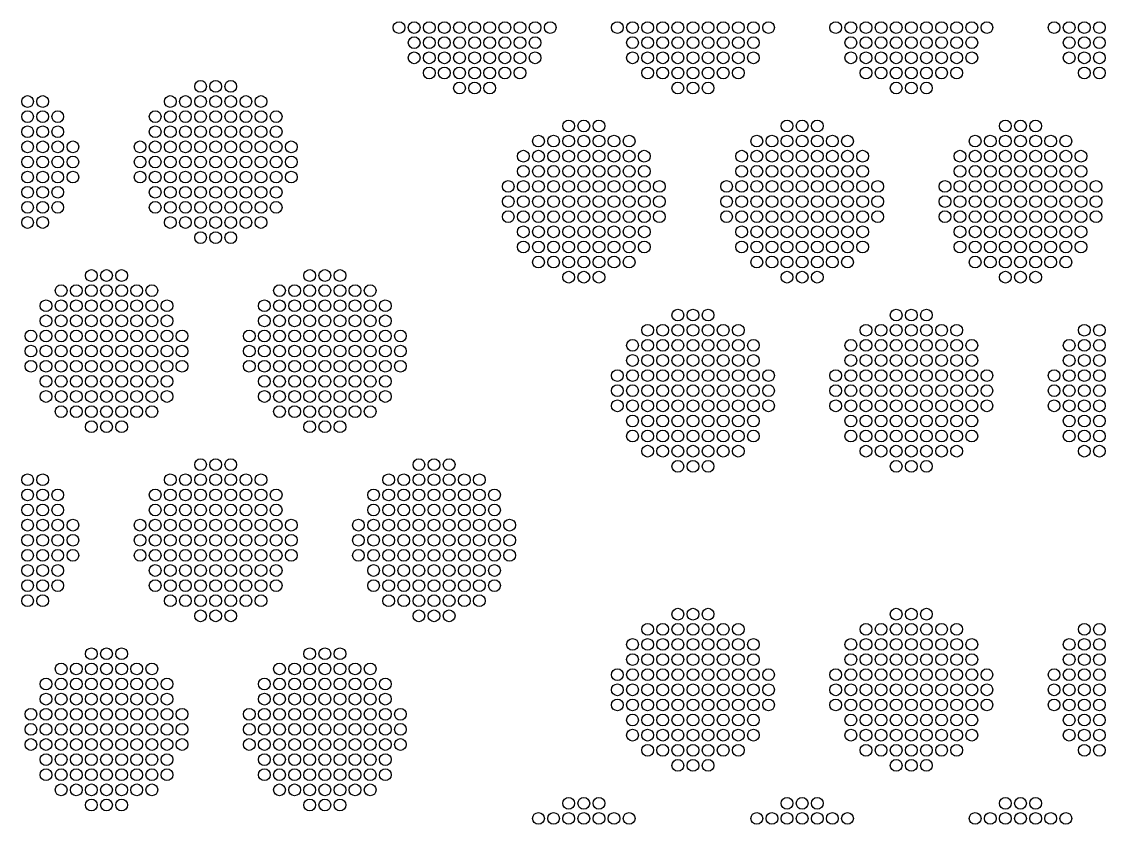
# Model space of a CAD drawing. Extents: x -49 to 54, y -38 to 38.
# Drawn here: x -29.79 to -23.33, y -18.97 to -14.19 of the extents above; entities that cross this region are included whole.
import ezdxf

# ---------------------------------------------------------------- set-up
doc = ezdxf.new("R2010")
doc.units = 0
doc.layers.add('LOWER_ELECTRODE', color=1, linetype='CONTINUOUS')

msp = doc.modelspace()

# ---------------------------------------------------------------- linework, layer by layer
at = {"layer": 'LOWER_ELECTRODE'}
for centre in [(-27.5384, -14.2284), (-27.4484, -14.2284), (-27.3584, -14.2284), (-27.2684, -14.2284), (-27.1784, -14.2284), (-27.0884, -14.2284), (-26.9984, -14.2284), (-26.9084, -14.2284), (-26.8184, -14.2284), (-26.7284, -14.2284), (-26.6384, -14.2284), (-26.2384, -14.2284), (-26.1484, -14.2284), (-26.0584, -14.2284), (-25.9684, -14.2284), (-25.8784, -14.2284), (-25.7884, -14.2284), (-25.6984, -14.2284), (-25.6084, -14.2284), (-25.5184, -14.2284), (-25.4284, -14.2284), (-25.3384, -14.2284), (-24.9384, -14.2284), (-24.8484, -14.2284), (-24.7584, -14.2284), (-24.6684, -14.2284), (-24.5784, -14.2284), (-24.4884, -14.2284), (-24.3984, -14.2284), (-24.3084, -14.2284), (-24.2184, -14.2284), (-24.1284, -14.2284), (-24.0384, -14.2284), (-23.6384, -14.2284), (-23.5484, -14.2284), (-23.4584, -14.2284), (-23.3684, -14.2284), (-27.4484, -14.3184), (-27.3584, -14.3184), (-27.2684, -14.3184), (-27.1784, -14.3184), (-27.0884, -14.3184), (-26.9984, -14.3184), (-26.9084, -14.3184), (-26.8184, -14.3184), (-26.7284, -14.3184), (-26.1484, -14.3184), (-26.0584, -14.3184), (-25.9684, -14.3184), (-25.8784, -14.3184), (-25.7884, -14.3184), (-25.6984, -14.3184), (-25.6084, -14.3184), (-25.5184, -14.3184), (-25.4284, -14.3184), (-24.8484, -14.3184), (-24.7584, -14.3184), (-24.6684, -14.3184), (-24.5784, -14.3184), (-24.4884, -14.3184), (-24.3984, -14.3184), (-24.3084, -14.3184), (-24.2184, -14.3184), (-24.1284, -14.3184), (-23.5484, -14.3184), (-23.4584, -14.3184), (-23.3684, -14.3184), (-27.4484, -14.4084), (-27.3584, -14.4084), (-27.2684, -14.4084), (-27.1784, -14.4084), (-27.0884, -14.4084), (-26.9984, -14.4084), (-26.9084, -14.4084), (-26.8184, -14.4084), (-26.7284, -14.4084), (-26.1484, -14.4084), (-26.0584, -14.4084), (-25.9684, -14.4084), (-25.8784, -14.4084), (-25.7884, -14.4084), (-25.6984, -14.4084), (-25.6084, -14.4084), (-25.5184, -14.4084), (-25.4284, -14.4084), (-24.8484, -14.4084), (-24.7584, -14.4084), (-24.6684, -14.4084), (-24.5784, -14.4084), (-24.4884, -14.4084), (-24.3984, -14.4084), (-24.3084, -14.4084), (-24.2184, -14.4084), (-24.1284, -14.4084), (-23.5484, -14.4084), (-23.4584, -14.4084), (-23.3684, -14.4084), (-27.3584, -14.4984), (-27.2684, -14.4984), (-27.1784, -14.4984), (-27.0884, -14.4984), (-26.9984, -14.4984), (-26.9084, -14.4984), (-26.8184, -14.4984), (-26.0584, -14.4984), (-25.9684, -14.4984), (-25.8784, -14.4984), (-25.7884, -14.4984), (-25.6984, -14.4984), (-25.6084, -14.4984), (-25.5184, -14.4984), (-24.7584, -14.4984), (-24.6684, -14.4984), (-24.5784, -14.4984), (-24.4884, -14.4984), (-24.3984, -14.4984), (-24.3084, -14.4984), (-24.2184, -14.4984), (-23.4584, -14.4984), (-23.3684, -14.4984), (-28.7202, -14.5786), (-28.6302, -14.5786), (-28.5402, -14.5786), (-27.1784, -14.5884), (-27.0884, -14.5884), (-26.9984, -14.5884), (-25.8784, -14.5884), (-25.7884, -14.5884), (-25.6984, -14.5884), (-24.5784, -14.5884), (-24.4884, -14.5884), (-24.3984, -14.5884), (-29.7502, -14.6686), (-29.6602, -14.6686), (-28.9002, -14.6686), (-28.8102, -14.6686), (-28.7202, -14.6686), (-28.6302, -14.6686), (-28.5402, -14.6686), (-28.4502, -14.6686), (-28.3602, -14.6686), (-29.7502, -14.7586), (-29.6602, -14.7586), (-29.5702, -14.7586), (-28.9902, -14.7586), (-28.9002, -14.7586), (-28.8102, -14.7586), (-28.7202, -14.7586), (-28.6302, -14.7586), (-28.5402, -14.7586), (-28.4502, -14.7586), (-28.3602, -14.7586), (-28.2702, -14.7586), (-29.7502, -14.8486), (-29.6602, -14.8486), (-29.5702, -14.8486), (-28.9902, -14.8486), (-28.9002, -14.8486), (-28.8102, -14.8486), (-28.7202, -14.8486), (-28.6302, -14.8486), (-28.5402, -14.8486), (-28.4502, -14.8486), (-28.3602, -14.8486), (-28.2702, -14.8486), (-26.5284, -14.8142), (-26.4384, -14.8142), (-26.3484, -14.8142), (-25.2284, -14.8142), (-25.1384, -14.8142), (-25.0484, -14.8142), (-23.9284, -14.8142), (-23.8384, -14.8142), (-23.7484, -14.8142), (-29.7502, -14.9386), (-29.6602, -14.9386), (-29.5702, -14.9386), (-29.4802, -14.9386), (-29.0802, -14.9386), (-28.9902, -14.9386), (-28.9002, -14.9386), (-28.8102, -14.9386), (-28.7202, -14.9386), (-28.6302, -14.9386), (-28.5402, -14.9386), (-28.4502, -14.9386), (-28.3602, -14.9386), (-28.2702, -14.9386), (-28.1802, -14.9386), (-26.7084, -14.9042), (-26.6184, -14.9042), (-26.5284, -14.9042), (-26.4384, -14.9042), (-26.3484, -14.9042), (-26.2584, -14.9042), (-26.1684, -14.9042), (-25.4084, -14.9042), (-25.3184, -14.9042), (-25.2284, -14.9042), (-25.1384, -14.9042), (-25.0484, -14.9042), (-24.9584, -14.9042), (-24.8684, -14.9042), (-24.1084, -14.9042), (-24.0184, -14.9042), (-23.9284, -14.9042), (-23.8384, -14.9042), (-23.7484, -14.9042), (-23.6584, -14.9042), (-23.5684, -14.9042), (-26.7984, -14.9942), (-26.7084, -14.9942), (-26.6184, -14.9942), (-26.5284, -14.9942), (-26.4384, -14.9942), (-26.3484, -14.9942), (-26.2584, -14.9942), (-26.1684, -14.9942), (-26.0784, -14.9942), (-25.4984, -14.9942), (-25.4084, -14.9942), (-25.3184, -14.9942), (-25.2284, -14.9942), (-25.1384, -14.9942), (-25.0484, -14.9942), (-24.9584, -14.9942), (-24.8684, -14.9942), (-24.7784, -14.9942), (-24.1984, -14.9942), (-24.1084, -14.9942), (-24.0184, -14.9942), (-23.9284, -14.9942), (-23.8384, -14.9942), (-23.7484, -14.9942), (-23.6584, -14.9942), (-23.5684, -14.9942), (-23.4784, -14.9942), (-29.7502, -15.0286), (-29.6602, -15.0286), (-29.5702, -15.0286), (-29.4802, -15.0286), (-29.0802, -15.0286), (-28.9902, -15.0286), (-28.9002, -15.0286), (-28.8102, -15.0286), (-28.7202, -15.0286), (-28.6302, -15.0286), (-28.5402, -15.0286), (-28.4502, -15.0286), (-28.3602, -15.0286), (-28.2702, -15.0286), (-28.1802, -15.0286), (-29.7502, -15.1186), (-29.6602, -15.1186), (-29.5702, -15.1186), (-29.4802, -15.1186), (-29.0802, -15.1186), (-28.9902, -15.1186), (-28.9002, -15.1186), (-28.8102, -15.1186), (-28.7202, -15.1186), (-28.6302, -15.1186), (-28.5402, -15.1186), (-28.4502, -15.1186), (-28.3602, -15.1186), (-28.2702, -15.1186), (-28.1802, -15.1186), (-26.7984, -15.0842), (-26.7084, -15.0842), (-26.6184, -15.0842), (-26.5284, -15.0842), (-26.4384, -15.0842), (-26.3484, -15.0842), (-26.2584, -15.0842), (-26.1684, -15.0842), (-26.0784, -15.0842), (-25.4984, -15.0842), (-25.4084, -15.0842), (-25.3184, -15.0842), (-25.2284, -15.0842), (-25.1384, -15.0842), (-25.0484, -15.0842), (-24.9584, -15.0842), (-24.8684, -15.0842), (-24.7784, -15.0842), (-24.1984, -15.0842), (-24.1084, -15.0842), (-24.0184, -15.0842), (-23.9284, -15.0842), (-23.8384, -15.0842), (-23.7484, -15.0842), (-23.6584, -15.0842), (-23.5684, -15.0842), (-23.4784, -15.0842), (-26.8884, -15.1742), (-26.7984, -15.1742), (-26.7084, -15.1742), (-26.6184, -15.1742), (-26.5284, -15.1742), (-26.4384, -15.1742), (-26.3484, -15.1742), (-26.2584, -15.1742), (-26.1684, -15.1742), (-26.0784, -15.1742), (-25.9884, -15.1742), (-25.5884, -15.1742), (-25.4984, -15.1742), (-25.4084, -15.1742), (-25.3184, -15.1742), (-25.2284, -15.1742), (-25.1384, -15.1742), (-25.0484, -15.1742), (-24.9584, -15.1742), (-24.8684, -15.1742), (-24.7784, -15.1742), (-24.6884, -15.1742), (-24.2884, -15.1742), (-24.1984, -15.1742), (-24.1084, -15.1742), (-24.0184, -15.1742), (-23.9284, -15.1742), (-23.8384, -15.1742), (-23.7484, -15.1742), (-23.6584, -15.1742), (-23.5684, -15.1742), (-23.4784, -15.1742), (-23.3884, -15.1742), (-29.7502, -15.2086), (-29.6602, -15.2086), (-29.5702, -15.2086), (-28.9902, -15.2086), (-28.9002, -15.2086), (-28.8102, -15.2086), (-28.7202, -15.2086), (-28.6302, -15.2086), (-28.5402, -15.2086), (-28.4502, -15.2086), (-28.3602, -15.2086), (-28.2702, -15.2086), (-29.7502, -15.2986), (-29.6602, -15.2986), (-29.5702, -15.2986), (-28.9902, -15.2986), (-28.9002, -15.2986), (-28.8102, -15.2986), (-28.7202, -15.2986), (-28.6302, -15.2986), (-28.5402, -15.2986), (-28.4502, -15.2986), (-28.3602, -15.2986), (-28.2702, -15.2986), (-26.8884, -15.2642), (-26.7984, -15.2642), (-26.7084, -15.2642), (-26.6184, -15.2642), (-26.5284, -15.2642), (-26.4384, -15.2642), (-26.3484, -15.2642), (-26.2584, -15.2642), (-26.1684, -15.2642), (-26.0784, -15.2642), (-25.9884, -15.2642), (-25.5884, -15.2642), (-25.4984, -15.2642), (-25.4084, -15.2642), (-25.3184, -15.2642), (-25.2284, -15.2642), (-25.1384, -15.2642), (-25.0484, -15.2642), (-24.9584, -15.2642), (-24.8684, -15.2642), (-24.7784, -15.2642), (-24.6884, -15.2642), (-24.2884, -15.2642), (-24.1984, -15.2642), (-24.1084, -15.2642), (-24.0184, -15.2642), (-23.9284, -15.2642), (-23.8384, -15.2642), (-23.7484, -15.2642), (-23.6584, -15.2642), (-23.5684, -15.2642), (-23.4784, -15.2642), (-23.3884, -15.2642), (-29.7502, -15.3886), (-29.6602, -15.3886), (-28.9002, -15.3886), (-28.8102, -15.3886), (-28.7202, -15.3886), (-28.6302, -15.3886), (-28.5402, -15.3886), (-28.4502, -15.3886), (-28.3602, -15.3886), (-26.8884, -15.3542), (-26.7984, -15.3542), (-26.7084, -15.3542), (-26.6184, -15.3542), (-26.5284, -15.3542), (-26.4384, -15.3542), (-26.3484, -15.3542), (-26.2584, -15.3542), (-26.1684, -15.3542), (-26.0784, -15.3542), (-25.9884, -15.3542), (-25.5884, -15.3542), (-25.4984, -15.3542), (-25.4084, -15.3542), (-25.3184, -15.3542), (-25.2284, -15.3542), (-25.1384, -15.3542), (-25.0484, -15.3542), (-24.9584, -15.3542), (-24.8684, -15.3542), (-24.7784, -15.3542), (-24.6884, -15.3542), (-24.2884, -15.3542), (-24.1984, -15.3542), (-24.1084, -15.3542), (-24.0184, -15.3542), (-23.9284, -15.3542), (-23.8384, -15.3542), (-23.7484, -15.3542), (-23.6584, -15.3542), (-23.5684, -15.3542), (-23.4784, -15.3542), (-23.3884, -15.3542), (-26.7984, -15.4442), (-26.7084, -15.4442), (-26.6184, -15.4442), (-26.5284, -15.4442), (-26.4384, -15.4442), (-26.3484, -15.4442), (-26.2584, -15.4442), (-26.1684, -15.4442), (-26.0784, -15.4442), (-25.4984, -15.4442), (-25.4084, -15.4442), (-25.3184, -15.4442), (-25.2284, -15.4442), (-25.1384, -15.4442), (-25.0484, -15.4442), (-24.9584, -15.4442), (-24.8684, -15.4442), (-24.7784, -15.4442), (-24.1984, -15.4442), (-24.1084, -15.4442), (-24.0184, -15.4442), (-23.9284, -15.4442), (-23.8384, -15.4442), (-23.7484, -15.4442), (-23.6584, -15.4442), (-23.5684, -15.4442), (-23.4784, -15.4442), (-28.7202, -15.4786), (-28.6302, -15.4786), (-28.5402, -15.4786), (-26.7984, -15.5342), (-26.7084, -15.5342), (-26.6184, -15.5342), (-26.5284, -15.5342), (-26.4384, -15.5342), (-26.3484, -15.5342), (-26.2584, -15.5342), (-26.1684, -15.5342), (-26.0784, -15.5342), (-25.4984, -15.5342), (-25.4084, -15.5342), (-25.3184, -15.5342), (-25.2284, -15.5342), (-25.1384, -15.5342), (-25.0484, -15.5342), (-24.9584, -15.5342), (-24.8684, -15.5342), (-24.7784, -15.5342), (-24.1984, -15.5342), (-24.1084, -15.5342), (-24.0184, -15.5342), (-23.9284, -15.5342), (-23.8384, -15.5342), (-23.7484, -15.5342), (-23.6584, -15.5342), (-23.5684, -15.5342), (-23.4784, -15.5342), (-26.7084, -15.6242), (-26.6184, -15.6242), (-26.5284, -15.6242), (-26.4384, -15.6242), (-26.3484, -15.6242), (-26.2584, -15.6242), (-26.1684, -15.6242), (-25.4084, -15.6242), (-25.3184, -15.6242), (-25.2284, -15.6242), (-25.1384, -15.6242), (-25.0484, -15.6242), (-24.9584, -15.6242), (-24.8684, -15.6242), (-24.1084, -15.6242), (-24.0184, -15.6242), (-23.9284, -15.6242), (-23.8384, -15.6242), (-23.7484, -15.6242), (-23.6584, -15.6242), (-23.5684, -15.6242), (-29.3702, -15.7044), (-29.2802, -15.7044), (-29.1902, -15.7044), (-28.0702, -15.7044), (-27.9802, -15.7044), (-27.8902, -15.7044), (-26.5284, -15.7142), (-26.4384, -15.7142), (-26.3484, -15.7142), (-25.2284, -15.7142), (-25.1384, -15.7142), (-25.0484, -15.7142), (-23.9284, -15.7142), (-23.8384, -15.7142), (-23.7484, -15.7142), (-29.5502, -15.7944), (-29.4602, -15.7944), (-29.3702, -15.7944), (-29.2802, -15.7944), (-29.1902, -15.7944), (-29.1002, -15.7944), (-29.0102, -15.7944), (-28.2502, -15.7944), (-28.1602, -15.7944), (-28.0702, -15.7944), (-27.9802, -15.7944), (-27.8902, -15.7944), (-27.8002, -15.7944), (-27.7102, -15.7944), (-29.6402, -15.8844), (-29.5502, -15.8844), (-29.4602, -15.8844), (-29.3702, -15.8844), (-29.2802, -15.8844), (-29.1902, -15.8844), (-29.1002, -15.8844), (-29.0102, -15.8844), (-28.9202, -15.8844), (-28.3402, -15.8844), (-28.2502, -15.8844), (-28.1602, -15.8844), (-28.0702, -15.8844), (-27.9802, -15.8844), (-27.8902, -15.8844), (-27.8002, -15.8844), (-27.7102, -15.8844), (-27.6202, -15.8844), (-25.8784, -15.94), (-25.7884, -15.94), (-25.6984, -15.94), (-24.5784, -15.94), (-24.4884, -15.94), (-24.3984, -15.94), (-29.6402, -15.9744), (-29.5502, -15.9744), (-29.4602, -15.9744), (-29.3702, -15.9744), (-29.2802, -15.9744), (-29.1902, -15.9744), (-29.1002, -15.9744), (-29.0102, -15.9744), (-28.9202, -15.9744), (-28.3402, -15.9744), (-28.2502, -15.9744), (-28.1602, -15.9744), (-28.0702, -15.9744), (-27.9802, -15.9744), (-27.8902, -15.9744), (-27.8002, -15.9744), (-27.7102, -15.9744), (-27.6202, -15.9744), (-26.0584, -16.03), (-25.9684, -16.03), (-25.8784, -16.03), (-25.7884, -16.03), (-25.6984, -16.03), (-25.6084, -16.03), (-25.5184, -16.03), (-24.7584, -16.03), (-24.6684, -16.03), (-24.5784, -16.03), (-24.4884, -16.03), (-24.3984, -16.03), (-24.3084, -16.03), (-24.2184, -16.03), (-23.4584, -16.03), (-23.3684, -16.03), (-29.7302, -16.0644), (-29.6402, -16.0644), (-29.5502, -16.0644), (-29.4602, -16.0644), (-29.3702, -16.0644), (-29.2802, -16.0644), (-29.1902, -16.0644), (-29.1002, -16.0644), (-29.0102, -16.0644), (-28.9202, -16.0644), (-28.8302, -16.0644), (-28.4302, -16.0644), (-28.3402, -16.0644), (-28.2502, -16.0644), (-28.1602, -16.0644), (-28.0702, -16.0644), (-27.9802, -16.0644), (-27.8902, -16.0644), (-27.8002, -16.0644), (-27.7102, -16.0644), (-27.6202, -16.0644), (-27.5302, -16.0644), (-29.7302, -16.1544), (-29.6402, -16.1544), (-29.5502, -16.1544), (-29.4602, -16.1544), (-29.3702, -16.1544), (-29.2802, -16.1544), (-29.1902, -16.1544), (-29.1002, -16.1544), (-29.0102, -16.1544), (-28.9202, -16.1544), (-28.8302, -16.1544), (-28.4302, -16.1544), (-28.3402, -16.1544), (-28.2502, -16.1544), (-28.1602, -16.1544), (-28.0702, -16.1544), (-27.9802, -16.1544), (-27.8902, -16.1544), (-27.8002, -16.1544), (-27.7102, -16.1544), (-27.6202, -16.1544), (-27.5302, -16.1544), (-26.1484, -16.12), (-26.0584, -16.12), (-25.9684, -16.12), (-25.8784, -16.12), (-25.7884, -16.12), (-25.6984, -16.12), (-25.6084, -16.12), (-25.5184, -16.12), (-25.4284, -16.12), (-24.8484, -16.12), (-24.7584, -16.12), (-24.6684, -16.12), (-24.5784, -16.12), (-24.4884, -16.12), (-24.3984, -16.12), (-24.3084, -16.12), (-24.2184, -16.12), (-24.1284, -16.12), (-23.5484, -16.12), (-23.4584, -16.12), (-23.3684, -16.12), (-26.1484, -16.21), (-26.0584, -16.21), (-25.9684, -16.21), (-25.8784, -16.21), (-25.7884, -16.21), (-25.6984, -16.21), (-25.6084, -16.21), (-25.5184, -16.21), (-25.4284, -16.21), (-24.8484, -16.21), (-24.7584, -16.21), (-24.6684, -16.21), (-24.5784, -16.21), (-24.4884, -16.21), (-24.3984, -16.21), (-24.3084, -16.21), (-24.2184, -16.21), (-24.1284, -16.21), (-23.5484, -16.21), (-23.4584, -16.21), (-23.3684, -16.21), (-29.7302, -16.2444), (-29.6402, -16.2444), (-29.5502, -16.2444), (-29.4602, -16.2444), (-29.3702, -16.2444), (-29.2802, -16.2444), (-29.1902, -16.2444), (-29.1002, -16.2444), (-29.0102, -16.2444), (-28.9202, -16.2444), (-28.8302, -16.2444), (-28.4302, -16.2444), (-28.3402, -16.2444), (-28.2502, -16.2444), (-28.1602, -16.2444), (-28.0702, -16.2444), (-27.9802, -16.2444), (-27.8902, -16.2444), (-27.8002, -16.2444), (-27.7102, -16.2444), (-27.6202, -16.2444), (-27.5302, -16.2444), (-29.6402, -16.3344), (-29.5502, -16.3344), (-29.4602, -16.3344), (-29.3702, -16.3344), (-29.2802, -16.3344), (-29.1902, -16.3344), (-29.1002, -16.3344), (-29.0102, -16.3344), (-28.9202, -16.3344), (-28.3402, -16.3344), (-28.2502, -16.3344), (-28.1602, -16.3344), (-28.0702, -16.3344), (-27.9802, -16.3344), (-27.8902, -16.3344), (-27.8002, -16.3344), (-27.7102, -16.3344), (-27.6202, -16.3344), (-26.2384, -16.3), (-26.1484, -16.3), (-26.0584, -16.3), (-25.9684, -16.3), (-25.8784, -16.3), (-25.7884, -16.3), (-25.6984, -16.3), (-25.6084, -16.3), (-25.5184, -16.3), (-25.4284, -16.3), (-25.3384, -16.3), (-24.9384, -16.3), (-24.8484, -16.3), (-24.7584, -16.3), (-24.6684, -16.3), (-24.5784, -16.3), (-24.4884, -16.3), (-24.3984, -16.3), (-24.3084, -16.3), (-24.2184, -16.3), (-24.1284, -16.3), (-24.0384, -16.3), (-23.6384, -16.3), (-23.5484, -16.3), (-23.4584, -16.3), (-23.3684, -16.3), (-26.2384, -16.39), (-26.1484, -16.39), (-26.0584, -16.39), (-25.9684, -16.39), (-25.8784, -16.39), (-25.7884, -16.39), (-25.6984, -16.39), (-25.6084, -16.39), (-25.5184, -16.39), (-25.4284, -16.39), (-25.3384, -16.39), (-24.9384, -16.39), (-24.8484, -16.39), (-24.7584, -16.39), (-24.6684, -16.39), (-24.5784, -16.39), (-24.4884, -16.39), (-24.3984, -16.39), (-24.3084, -16.39), (-24.2184, -16.39), (-24.1284, -16.39), (-24.0384, -16.39), (-23.6384, -16.39), (-23.5484, -16.39), (-23.4584, -16.39), (-23.3684, -16.39), (-29.6402, -16.4244), (-29.5502, -16.4244), (-29.4602, -16.4244), (-29.3702, -16.4244), (-29.2802, -16.4244), (-29.1902, -16.4244), (-29.1002, -16.4244), (-29.0102, -16.4244), (-28.9202, -16.4244), (-28.3402, -16.4244), (-28.2502, -16.4244), (-28.1602, -16.4244), (-28.0702, -16.4244), (-27.9802, -16.4244), (-27.8902, -16.4244), (-27.8002, -16.4244), (-27.7102, -16.4244), (-27.6202, -16.4244), (-26.2384, -16.48), (-26.1484, -16.48), (-26.0584, -16.48), (-25.9684, -16.48), (-25.8784, -16.48), (-25.7884, -16.48), (-25.6984, -16.48), (-25.6084, -16.48), (-25.5184, -16.48), (-25.4284, -16.48), (-25.3384, -16.48), (-24.9384, -16.48), (-24.8484, -16.48), (-24.7584, -16.48), (-24.6684, -16.48), (-24.5784, -16.48), (-24.4884, -16.48), (-24.3984, -16.48), (-24.3084, -16.48), (-24.2184, -16.48), (-24.1284, -16.48), (-24.0384, -16.48), (-23.6384, -16.48), (-23.5484, -16.48), (-23.4584, -16.48), (-23.3684, -16.48), (-29.5502, -16.5144), (-29.4602, -16.5144), (-29.3702, -16.5144), (-29.2802, -16.5144), (-29.1902, -16.5144), (-29.1002, -16.5144), (-29.0102, -16.5144), (-28.2502, -16.5144), (-28.1602, -16.5144), (-28.0702, -16.5144), (-27.9802, -16.5144), (-27.8902, -16.5144), (-27.8002, -16.5144), (-27.7102, -16.5144), (-29.3702, -16.6044), (-29.2802, -16.6044), (-29.1902, -16.6044), (-28.0702, -16.6044), (-27.9802, -16.6044), (-27.8902, -16.6044), (-26.1484, -16.57), (-26.0584, -16.57), (-25.9684, -16.57), (-25.8784, -16.57), (-25.7884, -16.57), (-25.6984, -16.57), (-25.6084, -16.57), (-25.5184, -16.57), (-25.4284, -16.57), (-24.8484, -16.57), (-24.7584, -16.57), (-24.6684, -16.57), (-24.5784, -16.57), (-24.4884, -16.57), (-24.3984, -16.57), (-24.3084, -16.57), (-24.2184, -16.57), (-24.1284, -16.57), (-23.5484, -16.57), (-23.4584, -16.57), (-23.3684, -16.57), (-26.1484, -16.66), (-26.0584, -16.66), (-25.9684, -16.66), (-25.8784, -16.66), (-25.7884, -16.66), (-25.6984, -16.66), (-25.6084, -16.66), (-25.5184, -16.66), (-25.4284, -16.66), (-24.8484, -16.66), (-24.7584, -16.66), (-24.6684, -16.66), (-24.5784, -16.66), (-24.4884, -16.66), (-24.3984, -16.66), (-24.3084, -16.66), (-24.2184, -16.66), (-24.1284, -16.66), (-23.5484, -16.66), (-23.4584, -16.66), (-23.3684, -16.66), (-26.0584, -16.75), (-25.9684, -16.75), (-25.8784, -16.75), (-25.7884, -16.75), (-25.6984, -16.75), (-25.6084, -16.75), (-25.5184, -16.75), (-24.7584, -16.75), (-24.6684, -16.75), (-24.5784, -16.75), (-24.4884, -16.75), (-24.3984, -16.75), (-24.3084, -16.75), (-24.2184, -16.75), (-23.4584, -16.75), (-23.3684, -16.75), (-28.7202, -16.8302), (-28.6302, -16.8302), (-28.5402, -16.8302), (-27.4202, -16.8302), (-27.3302, -16.8302), (-27.2402, -16.8302), (-25.8784, -16.84), (-25.7884, -16.84), (-25.6984, -16.84), (-24.5784, -16.84), (-24.4884, -16.84), (-24.3984, -16.84), (-29.7502, -16.9202), (-29.6602, -16.9202), (-28.9002, -16.9202), (-28.8102, -16.9202), (-28.7202, -16.9202), (-28.6302, -16.9202), (-28.5402, -16.9202), (-28.4502, -16.9202), (-28.3602, -16.9202), (-27.6002, -16.9202), (-27.5102, -16.9202), (-27.4202, -16.9202), (-27.3302, -16.9202), (-27.2402, -16.9202), (-27.1502, -16.9202), (-27.0602, -16.9202), (-29.7502, -17.0102), (-29.6602, -17.0102), (-29.5702, -17.0102), (-28.9902, -17.0102), (-28.9002, -17.0102), (-28.8102, -17.0102), (-28.7202, -17.0102), (-28.6302, -17.0102), (-28.5402, -17.0102), (-28.4502, -17.0102), (-28.3602, -17.0102), (-28.2702, -17.0102), (-27.6902, -17.0102), (-27.6002, -17.0102), (-27.5102, -17.0102), (-27.4202, -17.0102), (-27.3302, -17.0102), (-27.2402, -17.0102), (-27.1502, -17.0102), (-27.0602, -17.0102), (-26.9702, -17.0102), (-29.7502, -17.1002), (-29.6602, -17.1002), (-29.5702, -17.1002), (-28.9902, -17.1002), (-28.9002, -17.1002), (-28.8102, -17.1002), (-28.7202, -17.1002), (-28.6302, -17.1002), (-28.5402, -17.1002), (-28.4502, -17.1002), (-28.3602, -17.1002), (-28.2702, -17.1002), (-27.6902, -17.1002), (-27.6002, -17.1002), (-27.5102, -17.1002), (-27.4202, -17.1002), (-27.3302, -17.1002), (-27.2402, -17.1002), (-27.1502, -17.1002), (-27.0602, -17.1002), (-26.9702, -17.1002), (-29.7502, -17.1902), (-29.6602, -17.1902), (-29.5702, -17.1902), (-29.4802, -17.1902), (-29.0802, -17.1902), (-28.9902, -17.1902), (-28.9002, -17.1902), (-28.8102, -17.1902), (-28.7202, -17.1902), (-28.6302, -17.1902), (-28.5402, -17.1902), (-28.4502, -17.1902), (-28.3602, -17.1902), (-28.2702, -17.1902), (-28.1802, -17.1902), (-27.7802, -17.1902), (-27.6902, -17.1902), (-27.6002, -17.1902), (-27.5102, -17.1902), (-27.4202, -17.1902), (-27.3302, -17.1902), (-27.2402, -17.1902), (-27.1502, -17.1902), (-27.0602, -17.1902), (-26.9702, -17.1902), (-26.8802, -17.1902), (-29.7502, -17.2802), (-29.6602, -17.2802), (-29.5702, -17.2802), (-29.4802, -17.2802), (-29.0802, -17.2802), (-28.9902, -17.2802), (-28.9002, -17.2802), (-28.8102, -17.2802), (-28.7202, -17.2802), (-28.6302, -17.2802), (-28.5402, -17.2802), (-28.4502, -17.2802), (-28.3602, -17.2802), (-28.2702, -17.2802), (-28.1802, -17.2802), (-27.7802, -17.2802), (-27.6902, -17.2802), (-27.6002, -17.2802), (-27.5102, -17.2802), (-27.4202, -17.2802), (-27.3302, -17.2802), (-27.2402, -17.2802), (-27.1502, -17.2802), (-27.0602, -17.2802), (-26.9702, -17.2802), (-26.8802, -17.2802), (-29.7502, -17.3702), (-29.6602, -17.3702), (-29.5702, -17.3702), (-29.4802, -17.3702), (-29.0802, -17.3702), (-28.9902, -17.3702), (-28.9002, -17.3702), (-28.8102, -17.3702), (-28.7202, -17.3702), (-28.6302, -17.3702), (-28.5402, -17.3702), (-28.4502, -17.3702), (-28.3602, -17.3702), (-28.2702, -17.3702), (-28.1802, -17.3702), (-27.7802, -17.3702), (-27.6902, -17.3702), (-27.6002, -17.3702), (-27.5102, -17.3702), (-27.4202, -17.3702), (-27.3302, -17.3702), (-27.2402, -17.3702), (-27.1502, -17.3702), (-27.0602, -17.3702), (-26.9702, -17.3702), (-26.8802, -17.3702), (-29.7502, -17.4602), (-29.6602, -17.4602), (-29.5702, -17.4602), (-28.9902, -17.4602), (-28.9002, -17.4602), (-28.8102, -17.4602), (-28.7202, -17.4602), (-28.6302, -17.4602), (-28.5402, -17.4602), (-28.4502, -17.4602), (-28.3602, -17.4602), (-28.2702, -17.4602), (-27.6902, -17.4602), (-27.6002, -17.4602), (-27.5102, -17.4602), (-27.4202, -17.4602), (-27.3302, -17.4602), (-27.2402, -17.4602), (-27.1502, -17.4602), (-27.0602, -17.4602), (-26.9702, -17.4602), (-29.7502, -17.5502), (-29.6602, -17.5502), (-29.5702, -17.5502), (-28.9902, -17.5502), (-28.9002, -17.5502), (-28.8102, -17.5502), (-28.7202, -17.5502), (-28.6302, -17.5502), (-28.5402, -17.5502), (-28.4502, -17.5502), (-28.3602, -17.5502), (-28.2702, -17.5502), (-27.6902, -17.5502), (-27.6002, -17.5502), (-27.5102, -17.5502), (-27.4202, -17.5502), (-27.3302, -17.5502), (-27.2402, -17.5502), (-27.1502, -17.5502), (-27.0602, -17.5502), (-26.9702, -17.5502), (-29.7502, -17.6402), (-29.6602, -17.6402), (-28.9002, -17.6402), (-28.8102, -17.6402), (-28.7202, -17.6402), (-28.6302, -17.6402), (-28.5402, -17.6402), (-28.4502, -17.6402), (-28.3602, -17.6402), (-27.6002, -17.6402), (-27.5102, -17.6402), (-27.4202, -17.6402), (-27.3302, -17.6402), (-27.2402, -17.6402), (-27.1502, -17.6402), (-27.0602, -17.6402), (-28.7202, -17.7302), (-28.6302, -17.7302), (-28.5402, -17.7302), (-27.4202, -17.7302), (-27.3302, -17.7302), (-27.2402, -17.7302), (-25.8784, -17.7204), (-25.7884, -17.7204), (-25.6984, -17.7204), (-24.5784, -17.7204), (-24.4884, -17.7204), (-24.3984, -17.7204), (-26.0584, -17.8104), (-25.9684, -17.8104), (-25.8784, -17.8104), (-25.7884, -17.8104), (-25.6984, -17.8104), (-25.6084, -17.8104), (-25.5184, -17.8104), (-24.7584, -17.8104), (-24.6684, -17.8104), (-24.5784, -17.8104), (-24.4884, -17.8104), (-24.3984, -17.8104), (-24.3084, -17.8104), (-24.2184, -17.8104), (-23.4584, -17.8104), (-23.3684, -17.8104), (-26.1484, -17.9004), (-26.0584, -17.9004), (-25.9684, -17.9004), (-25.8784, -17.9004), (-25.7884, -17.9004), (-25.6984, -17.9004), (-25.6084, -17.9004), (-25.5184, -17.9004), (-25.4284, -17.9004), (-24.8484, -17.9004), (-24.7584, -17.9004), (-24.6684, -17.9004), (-24.5784, -17.9004), (-24.4884, -17.9004), (-24.3984, -17.9004), (-24.3084, -17.9004), (-24.2184, -17.9004), (-24.1284, -17.9004), (-23.5484, -17.9004), (-23.4584, -17.9004), (-23.3684, -17.9004), (-29.3702, -17.9561), (-29.2802, -17.9561), (-29.1902, -17.9561), (-28.0702, -17.9561), (-27.9802, -17.9561), (-27.8902, -17.9561), (-26.1484, -17.9904), (-26.0584, -17.9904), (-25.9684, -17.9904), (-25.8784, -17.9904), (-25.7884, -17.9904), (-25.6984, -17.9904), (-25.6084, -17.9904), (-25.5184, -17.9904), (-25.4284, -17.9904), (-24.8484, -17.9904), (-24.7584, -17.9904), (-24.6684, -17.9904), (-24.5784, -17.9904), (-24.4884, -17.9904), (-24.3984, -17.9904), (-24.3084, -17.9904), (-24.2184, -17.9904), (-24.1284, -17.9904), (-23.5484, -17.9904), (-23.4584, -17.9904), (-23.3684, -17.9904), (-29.5502, -18.0461), (-29.4602, -18.0461), (-29.3702, -18.0461), (-29.2802, -18.0461), (-29.1902, -18.0461), (-29.1002, -18.0461), (-29.0102, -18.0461), (-28.2502, -18.0461), (-28.1602, -18.0461), (-28.0702, -18.0461), (-27.9802, -18.0461), (-27.8902, -18.0461), (-27.8002, -18.0461), (-27.7102, -18.0461), (-26.2384, -18.0804), (-26.1484, -18.0804), (-26.0584, -18.0804), (-25.9684, -18.0804), (-25.8784, -18.0804), (-25.7884, -18.0804), (-25.6984, -18.0804), (-25.6084, -18.0804), (-25.5184, -18.0804), (-25.4284, -18.0804), (-25.3384, -18.0804), (-24.9384, -18.0804), (-24.8484, -18.0804), (-24.7584, -18.0804), (-24.6684, -18.0804), (-24.5784, -18.0804), (-24.4884, -18.0804), (-24.3984, -18.0804), (-24.3084, -18.0804), (-24.2184, -18.0804), (-24.1284, -18.0804), (-24.0384, -18.0804), (-23.6384, -18.0804), (-23.5484, -18.0804), (-23.4584, -18.0804), (-23.3684, -18.0804), (-29.6402, -18.1361), (-29.5502, -18.1361), (-29.4602, -18.1361), (-29.3702, -18.1361), (-29.2802, -18.1361), (-29.1902, -18.1361), (-29.1002, -18.1361), (-29.0102, -18.1361), (-28.9202, -18.1361), (-28.3402, -18.1361), (-28.2502, -18.1361), (-28.1602, -18.1361), (-28.0702, -18.1361), (-27.9802, -18.1361), (-27.8902, -18.1361), (-27.8002, -18.1361), (-27.7102, -18.1361), (-27.6202, -18.1361), (-29.6402, -18.2261), (-29.5502, -18.2261), (-29.4602, -18.2261), (-29.3702, -18.2261), (-29.2802, -18.2261), (-29.1902, -18.2261), (-29.1002, -18.2261), (-29.0102, -18.2261), (-28.9202, -18.2261), (-28.3402, -18.2261), (-28.2502, -18.2261), (-28.1602, -18.2261), (-28.0702, -18.2261), (-27.9802, -18.2261), (-27.8902, -18.2261), (-27.8002, -18.2261), (-27.7102, -18.2261), (-27.6202, -18.2261), (-26.2384, -18.1704), (-26.1484, -18.1704), (-26.0584, -18.1704), (-25.9684, -18.1704), (-25.8784, -18.1704), (-25.7884, -18.1704), (-25.6984, -18.1704), (-25.6084, -18.1704), (-25.5184, -18.1704), (-25.4284, -18.1704), (-25.3384, -18.1704), (-24.9384, -18.1704), (-24.8484, -18.1704), (-24.7584, -18.1704), (-24.6684, -18.1704), (-24.5784, -18.1704), (-24.4884, -18.1704), (-24.3984, -18.1704), (-24.3084, -18.1704), (-24.2184, -18.1704), (-24.1284, -18.1704), (-24.0384, -18.1704), (-23.6384, -18.1704), (-23.5484, -18.1704), (-23.4584, -18.1704), (-23.3684, -18.1704), (-26.2384, -18.2604), (-26.1484, -18.2604), (-26.0584, -18.2604), (-25.9684, -18.2604), (-25.8784, -18.2604), (-25.7884, -18.2604), (-25.6984, -18.2604), (-25.6084, -18.2604), (-25.5184, -18.2604), (-25.4284, -18.2604), (-25.3384, -18.2604), (-24.9384, -18.2604), (-24.8484, -18.2604), (-24.7584, -18.2604), (-24.6684, -18.2604), (-24.5784, -18.2604), (-24.4884, -18.2604), (-24.3984, -18.2604), (-24.3084, -18.2604), (-24.2184, -18.2604), (-24.1284, -18.2604), (-24.0384, -18.2604), (-23.6384, -18.2604), (-23.5484, -18.2604), (-23.4584, -18.2604), (-23.3684, -18.2604), (-29.7302, -18.3161), (-29.6402, -18.3161), (-29.5502, -18.3161), (-29.4602, -18.3161), (-29.3702, -18.3161), (-29.2802, -18.3161), (-29.1902, -18.3161), (-29.1002, -18.3161), (-29.0102, -18.3161), (-28.9202, -18.3161), (-28.8302, -18.3161), (-28.4302, -18.3161), (-28.3402, -18.3161), (-28.2502, -18.3161), (-28.1602, -18.3161), (-28.0702, -18.3161), (-27.9802, -18.3161), (-27.8902, -18.3161), (-27.8002, -18.3161), (-27.7102, -18.3161), (-27.6202, -18.3161), (-27.5302, -18.3161), (-26.1484, -18.3504), (-26.0584, -18.3504), (-25.9684, -18.3504), (-25.8784, -18.3504), (-25.7884, -18.3504), (-25.6984, -18.3504), (-25.6084, -18.3504), (-25.5184, -18.3504), (-25.4284, -18.3504), (-24.8484, -18.3504), (-24.7584, -18.3504), (-24.6684, -18.3504), (-24.5784, -18.3504), (-24.4884, -18.3504), (-24.3984, -18.3504), (-24.3084, -18.3504), (-24.2184, -18.3504), (-24.1284, -18.3504), (-23.5484, -18.3504), (-23.4584, -18.3504), (-23.3684, -18.3504), (-29.7302, -18.4061), (-29.6402, -18.4061), (-29.5502, -18.4061), (-29.4602, -18.4061), (-29.3702, -18.4061), (-29.2802, -18.4061), (-29.1902, -18.4061), (-29.1002, -18.4061), (-29.0102, -18.4061), (-28.9202, -18.4061), (-28.8302, -18.4061), (-28.4302, -18.4061), (-28.3402, -18.4061), (-28.2502, -18.4061), (-28.1602, -18.4061), (-28.0702, -18.4061), (-27.9802, -18.4061), (-27.8902, -18.4061), (-27.8002, -18.4061), (-27.7102, -18.4061), (-27.6202, -18.4061), (-27.5302, -18.4061), (-26.1484, -18.4404), (-26.0584, -18.4404), (-25.9684, -18.4404), (-25.8784, -18.4404), (-25.7884, -18.4404), (-25.6984, -18.4404), (-25.6084, -18.4404), (-25.5184, -18.4404), (-25.4284, -18.4404), (-24.8484, -18.4404), (-24.7584, -18.4404), (-24.6684, -18.4404), (-24.5784, -18.4404), (-24.4884, -18.4404), (-24.3984, -18.4404), (-24.3084, -18.4404), (-24.2184, -18.4404), (-24.1284, -18.4404), (-23.5484, -18.4404), (-23.4584, -18.4404), (-23.3684, -18.4404), (-29.7302, -18.4961), (-29.6402, -18.4961), (-29.5502, -18.4961), (-29.4602, -18.4961), (-29.3702, -18.4961), (-29.2802, -18.4961), (-29.1902, -18.4961), (-29.1002, -18.4961), (-29.0102, -18.4961), (-28.9202, -18.4961), (-28.8302, -18.4961), (-28.4302, -18.4961), (-28.3402, -18.4961), (-28.2502, -18.4961), (-28.1602, -18.4961), (-28.0702, -18.4961), (-27.9802, -18.4961), (-27.8902, -18.4961), (-27.8002, -18.4961), (-27.7102, -18.4961), (-27.6202, -18.4961), (-27.5302, -18.4961), (-26.0584, -18.5304), (-25.9684, -18.5304), (-25.8784, -18.5304), (-25.7884, -18.5304), (-25.6984, -18.5304), (-25.6084, -18.5304), (-25.5184, -18.5304), (-24.7584, -18.5304), (-24.6684, -18.5304), (-24.5784, -18.5304), (-24.4884, -18.5304), (-24.3984, -18.5304), (-24.3084, -18.5304), (-24.2184, -18.5304), (-23.4584, -18.5304), (-23.3684, -18.5304), (-29.6402, -18.5861), (-29.5502, -18.5861), (-29.4602, -18.5861), (-29.3702, -18.5861), (-29.2802, -18.5861), (-29.1902, -18.5861), (-29.1002, -18.5861), (-29.0102, -18.5861), (-28.9202, -18.5861), (-28.3402, -18.5861), (-28.2502, -18.5861), (-28.1602, -18.5861), (-28.0702, -18.5861), (-27.9802, -18.5861), (-27.8902, -18.5861), (-27.8002, -18.5861), (-27.7102, -18.5861), (-27.6202, -18.5861), (-29.6402, -18.6761), (-29.5502, -18.6761), (-29.4602, -18.6761), (-29.3702, -18.6761), (-29.2802, -18.6761), (-29.1902, -18.6761), (-29.1002, -18.6761), (-29.0102, -18.6761), (-28.9202, -18.6761), (-28.3402, -18.6761), (-28.2502, -18.6761), (-28.1602, -18.6761), (-28.0702, -18.6761), (-27.9802, -18.6761), (-27.8902, -18.6761), (-27.8002, -18.6761), (-27.7102, -18.6761), (-27.6202, -18.6761), (-25.8784, -18.6204), (-25.7884, -18.6204), (-25.6984, -18.6204), (-24.5784, -18.6204), (-24.4884, -18.6204), (-24.3984, -18.6204), (-29.5502, -18.7661), (-29.4602, -18.7661), (-29.3702, -18.7661), (-29.2802, -18.7661), (-29.1902, -18.7661), (-29.1002, -18.7661), (-29.0102, -18.7661), (-28.2502, -18.7661), (-28.1602, -18.7661), (-28.0702, -18.7661), (-27.9802, -18.7661), (-27.8902, -18.7661), (-27.8002, -18.7661), (-27.7102, -18.7661), (-29.3702, -18.8561), (-29.2802, -18.8561), (-29.1902, -18.8561), (-28.0702, -18.8561), (-27.9802, -18.8561), (-27.8902, -18.8561), (-26.5284, -18.8462), (-26.4384, -18.8462), (-26.3484, -18.8462), (-25.2284, -18.8462), (-25.1384, -18.8462), (-25.0484, -18.8462), (-23.9284, -18.8462), (-23.8384, -18.8462), (-23.7484, -18.8462), (-26.7084, -18.9362), (-26.6184, -18.9362), (-26.5284, -18.9362), (-26.4384, -18.9362), (-26.3484, -18.9362), (-26.2584, -18.9362), (-26.1684, -18.9362), (-25.4084, -18.9362), (-25.3184, -18.9362), (-25.2284, -18.9362), (-25.1384, -18.9362), (-25.0484, -18.9362), (-24.9584, -18.9362), (-24.8684, -18.9362), (-24.1084, -18.9362), (-24.0184, -18.9362), (-23.9284, -18.9362), (-23.8384, -18.9362), (-23.7484, -18.9362), (-23.6584, -18.9362), (-23.5684, -18.9362)]:
    msp.add_circle(centre, 0.035, dxfattribs=at)

doc.saveas('drawing.dxf')
